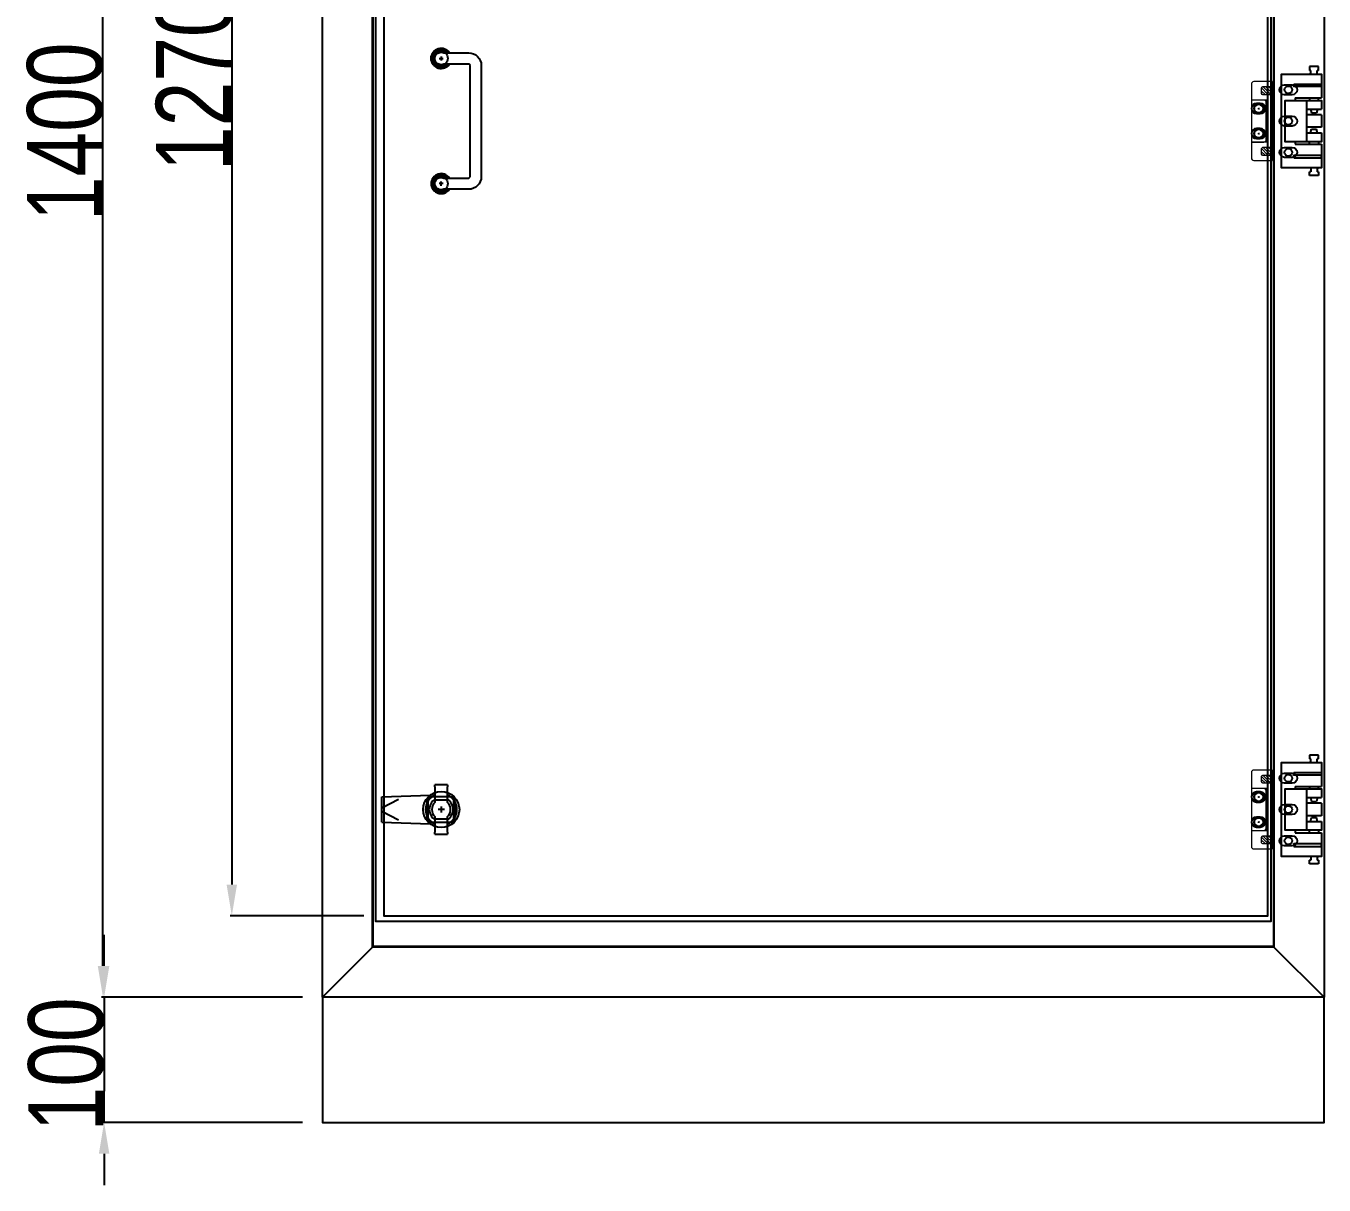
# Model space of a CAD drawing. Header units: inches. Extents: x 21 to 136330, y 8 to 58290.
# Drawn here: x 94029 to 95066, y 29872 to 30798 of the extents above; entities that cross this region are included whole.
import ezdxf

# ---------------------------------------------------------------- set-up
doc = ezdxf.new("R2010")
doc.units = ezdxf.units.IN
doc.header["$MEASUREMENT"] = 0
doc.linetypes.add('HIDDEN2', pattern=[4.7624999999999975, 3.174999999999998, -1.587499999999999])
doc.layers.add('0 TĂNG CỨNG', color=7, linetype='Continuous', lineweight=15)
doc.layers.add('@.0.DM. NÉT CHÍNH', color=7, linetype='Continuous')
doc.layers.add('@.DM. THIẾT BỊ', color=7, linetype='Continuous')
doc.layers.add('@.DM. KÍCH THƯỚC', color=8, linetype='Continuous', transparency=0.2)
doc.layers.add('@.DM. KÍCH THƯỚC @ 1', color=8, linetype='Continuous', transparency=0.2)
doc.styles.add('roman', font='roman.shx', dxfattribs={"width": 0.8})
doc.dimstyles.new('Kích thước Duy Mạnh', dxfattribs={"dimtxt": 30, "dimasz": 25, "dimexe": 1.25, "dimexo": 20, "dimtad": 1, "dimdec": 1, "dimtxsty": 'roman', "dimcen": 2.5, "dimclrd": 8, "dimclre": 8, "dimclrt": 2, "dimadec": 0, "dimazin": 0, "dimtfac": 1, "dimtdec": 1, "dimtix": 1, "dimtmove": 0, "dimatfit": 3, "dimfxl": 1, "dimtfillclr": 1, "dimarcsym": 0})

# ---------------------------------------------------------------- blocks, each defined once
blk = doc.blocks.new('*D1618')
at = {"layer": '@.DM. KÍCH THƯỚC', "color": 8, "lineweight": -2, "transparency": 16777216}
for p, q in [((94299.03305764389, 31357.1630905508), (94192.3092153491, 31357.1630905508)), ((94299.03305764389, 30087.1630905508), (94192.3092153491, 30087.1630905508))]:
    blk.add_line(p, q, dxfattribs=at)
at = {"layer": '@.DM. KÍCH THƯỚC', "lineweight": -2, "transparency": 16777216}
blk.add_line((94193.5592153491, 31332.1630905508), (94193.5592153491, 30112.1630905508), dxfattribs=at)
at = {"layer": '@.DM. KÍCH THƯỚC', "transparency": 16777216}
for points in [[(94189.39254868243, 31332.1630905508), (94197.72588201577, 31332.1630905508), (94193.5592153491, 31357.1630905508)], [(94189.39254868243, 30112.1630905508), (94197.72588201577, 30112.1630905508), (94193.5592153491, 30087.1630905508)]]:
    blk.add_solid(points, dxfattribs=at)
at = {"layer": 'Defpoints', "color": 0, "transparency": 16777216}
for p in [(94319.03305764389, 31357.1630905508), (94193.5592153491, 30087.1630905508), (94319.03305764389, 30087.1630905508)]:
    blk.add_point(p, dxfattribs=at)
at = {"layer": '@.DM. KÍCH THƯỚC', "color": 2, "transparency": 16777216, "insert": (94132.93421534909, 30682.16309055078), "char_height": 60, "attachment_point": 1, "rotation": 90, "style": 'roman'}
blk.add_mtext('1270', dxfattribs=at)
blk = doc.blocks.new('*D1619')
at = {"layer": '@.DM. KÍCH THƯỚC', "lineweight": -2, "transparency": 16777216}
for p, q in [((94091.55883679494, 30047.1630905508), (94091.55883679494, 30072.1630905508)), ((94091.55883679494, 30022.1630905508), (94091.55883679494, 29997.1630905508)), ((94091.55883679494, 29997.1630905508), (94091.55883679494, 29947.1630905508)), ((94091.55883679494, 29922.1630905508), (94091.55883679494, 29947.1630905508)), ((94091.55883679494, 29897.1630905508), (94091.55883679494, 29872.1630905508))]:
    blk.add_line(p, q, dxfattribs=at)
at = {"layer": '@.DM. KÍCH THƯỚC', "color": 8, "lineweight": -2, "transparency": 16777216}
for p, q in [((94246.03305764389, 30022.1630905508), (94090.30883679494, 30022.1630905508)), ((94250.103768322, 29922.1630905508), (94090.30883679494, 29922.1630905508))]:
    blk.add_line(p, q, dxfattribs=at)
at = {"layer": '@.DM. KÍCH THƯỚC', "transparency": 16777216}
for points in [[(94087.39217012827, 30047.1630905508), (94095.72550346161, 30047.1630905508), (94091.55883679494, 30022.1630905508)], [(94087.39217012827, 29897.1630905508), (94095.72550346161, 29897.1630905508), (94091.55883679494, 29922.1630905508)]]:
    blk.add_solid(points, dxfattribs=at)
at = {"layer": 'Defpoints', "color": 0, "transparency": 16777216}
for p in [(94266.03305764389, 30022.1630905508), (94091.55883679494, 29922.1630905508), (94270.103768322, 29922.1630905508)]:
    blk.add_point(p, dxfattribs=at)
at = {"layer": '@.DM. KÍCH THƯỚC', "color": 2, "transparency": 16777216, "insert": (94030.93383679492, 29915.0202334079), "char_height": 60, "attachment_point": 1, "rotation": 90, "style": 'roman'}
blk.add_mtext('100', dxfattribs=at)
blk = doc.blocks.new('*D1623')
at = {"layer": '@.DM. KÍCH THƯỚC', "color": 8, "lineweight": -2, "transparency": 16777216}
for p, q in [((94246.03305764389, 31422.1630905508), (94089.40135917232, 31422.1630905508)), ((94250.03305764389, 30022.1630905508), (94089.40135917232, 30022.1630905508))]:
    blk.add_line(p, q, dxfattribs=at)
at = {"layer": '@.DM. KÍCH THƯỚC', "lineweight": -2, "transparency": 16777216}
blk.add_line((94090.65135917232, 30047.1630905508), (94090.65135917232, 31397.1630905508), dxfattribs=at)
at = {"layer": '@.DM. KÍCH THƯỚC', "transparency": 16777216}
for points in [[(94086.48469250565, 31397.1630905508), (94094.81802583899, 31397.1630905508), (94090.65135917232, 31422.1630905508)], [(94086.48469250565, 30047.1630905508), (94094.81802583899, 30047.1630905508), (94090.65135917232, 30022.1630905508)]]:
    blk.add_solid(points, dxfattribs=at)
at = {"layer": 'Defpoints', "color": 0, "transparency": 16777216}
for p in [(94090.65135917232, 31422.1630905508), (94266.03305764389, 31422.1630905508), (94270.03305764389, 30022.1630905508)]:
    blk.add_point(p, dxfattribs=at)
at = {"layer": '@.DM. KÍCH THƯỚC', "color": 2, "transparency": 16777216, "insert": (94030.0263591723, 30642.16309055078), "char_height": 60, "attachment_point": 1, "rotation": 90, "style": 'roman'}
blk.add_mtext('1400', dxfattribs=at)
blk = doc.blocks.new('*U60')
h = blk.add_hatch()
h.set_pattern_fill('ANGLE', color=140, scale=0.1, style=0)
h.set_pattern_definition([(0, (-14333.92484547246, -6471.276466056303), (0, 0.6985000000000001), [0.508, -0.1905]), (90, (-14333.92484547246, -6471.276466056303), (-0.6985000000000001, 4.277078946022132e-17), [0.508, -0.1905])])
edge = h.paths.add_edge_path()
edge.add_line((6.614378277656897, 112.5000000000023), (3.162277660167774, 112.499999999996))
edge.add_arc((-1.719957509749293e-12, 107.9999999999969), 5.499999999999897, 54.90319877240046, 305.0968012275995)
edge.add_line((3.162277660167774, 103.4999999999978), (6.614378277656897, 103.4999999999914))
edge.add_arc((-8.881784197001252e-16, 107.9999999999969), 7.999999999999283, 34.22886632786327, 325.77113367213667, ccw=False)
h = blk.add_hatch()
h.set_pattern_fill('ANGLE', color=140, scale=0.1, style=0)
h.set_pattern_definition([(0, (-14333.92484547246, -6571.276466056303), (0, 0.6985000000000001), [0.508, -0.1905]), (90, (-14333.92484547246, -6571.276466056303), (-0.6985000000000001, 4.277078946022132e-17), [0.508, -0.1905])])
edge = h.paths.add_edge_path()
edge.add_line((6.614378277658716, 12.50000000000233), (3.162277660169593, 12.49999999999596))
edge.add_arc((6.821210263296962e-13, 7.999999999996874), 5.499999999999561, 54.90319877240542, 305.0968012275946)
edge.add_line((3.162277660169593, 3.499999999997783), (6.614378277658716, 3.499999999991417))
edge.add_arc((2.501110429875553e-12, 7.999999999996874), 7.999999999998719, 34.228866327866115, 325.77113367213394, ccw=False)
at = {"color": 140}
for p, q in [((-1.689759819298388, 107.9999999999969), (1.689759819297933, 107.9999999999969)), ((-1.13686837721616e-12, 109.6897598192959), (-1.13686837721616e-12, 106.3102401806996)), ((1.689759819299752, 7.999999999997783), (-1.68975981929475, 7.999999999997783)), ((2.501110429875553e-12, 6.310240180698713), (2.501110429875553e-12, 9.689759819295034))]:
    blk.add_line(p, q, dxfattribs=at)
for points in [[(6.614378277656897, 112.5000000000023), (3.162277660167774, 112.499999999996, 1.924950591149143), (3.162277660167774, 103.4999999999978), (6.614378277656897, 103.4999999999914, -3.247639617252991)], [(2.179449471769431, 12.49999999999596), (22.00000000000068, 12.49999999999596, 0.414213562373095), (23.00000000000068, 13.49999999999778), (22.99999999999886, 102.4999999999969, 0.4142135623730379), (21.99999999999886, 103.4999999999969), (2.179449471769431, 103.4999999999969, -1.595433215948731), (2.179449471769431, 112.4999999999969), (21.99999999999886, 112.4999999999969, -0.4142135623730893), (31.99999999999886, 102.4999999999969), (32.00000000000068, 13.49999999999596, -0.4142135623729885), (22.00000000000068, 3.499999999995964), (2.179449471769431, 3.499999999995964, -1.595433215947328)]]:
    blk.add_lwpolyline(points, format="xyb", close=True, dxfattribs=at)
for points in [[(-1.000000000001137, 113.408326913193), (-1.000000000001137, 112.898979485563)], [(0.9999999999988631, 112.898979485563), (0.9999999999988631, 113.408326913193)], [(-1.000000000001137, 102.5916730868008), (-1.000000000001137, 103.1010205144308)], [(0.9999999999988631, 103.1010205144308), (0.9999999999988631, 102.5916730868008)], [(-1.000000000001137, 13.40832691319298), (-1.000000000001137, 12.89897948556296)], [(0.9999999999988631, 12.89897948556296), (0.9999999999988631, 13.40832691319298)], [(-1.000000000001137, 2.591673086800768), (-1.000000000001137, 3.101020514430786)], [(0.9999999999988631, 3.101020514430786), (0.9999999999988631, 2.591673086800768)]]:
    blk.add_lwpolyline(points, dxfattribs=at)
for centre, radius, start, end in [((-1.13686837721616e-12, 107.9999999999969), 8, 34.22886632784793, 325.7711336721521), ((-1.13686837721616e-12, 107.9999999999969), 5.5, 54.90319877239938, 305.0968012276006), ((2.501110429875553e-12, 7.999999999997783), 8, 34.22886632780683, 325.7711336721932), ((2.501110429875553e-12, 7.999999999997783), 5.5, 54.90319877237136, 305.0968012276286)]:
    blk.add_arc(centre, radius, start, end, dxfattribs=at)
blk = doc.blocks.new('MS722')
at = {"layer": '@.DM. THIẾT BỊ', "color": 4}
for p, q in [((-5, 37.8176882143016), (-5, 39.5)), ((5, 39.5), (-5, 39.5)), ((-5, 37.8176882143016), (-5, 27.25)), ((5, 39.5), (5, 37.8176882143016)), ((5, 27.25), (5, 37.8176882143016)), ((-5, 27.25), (-5, 25.3401699437527)), ((5, 27.25), (-5, 27.25)), ((5, 25.3401699437527), (5, 27.25)), ((-5, 14.1598300562473), (-5, 12.25)), ((-5, 12.25), (-5, 1.682311785698399)), ((-5, 12.25), (5, 12.25)), ((5, 12.25), (5, 14.1598300562473)), ((5, 1.682311785698399), (5, 12.25)), ((-5, 0), (-5, 1.682311785698399)), ((-5, 0), (5, 0)), ((5, 1.682311785698399), (5, 0))]:
    blk.add_line(p, q, dxfattribs=at)
for radius, start, end in [(12.5, 113.5781784794563, 246.4218215205437), (12.5, 293.5781784794563, 66.4218215205437), (7.499999999999999, 131.8103148933638, 228.1896851066361), (7.5, 311.8103148933638, 48.18968510663615)]:
    blk.add_arc((0, 19.75), radius, start, end, dxfattribs=at)
at = {"layer": '@.DM. THIẾT BỊ', "color": 9}
for start, end in [(121.7568638579268, 238.2431361420731), (301.7568638579268, 58.24313614207315)]:
    blk.add_arc((0, 19.75), 9.5, start, end, dxfattribs=at)
blk = doc.blocks.new('KTRONG')
at = {"layer": '@.DM. THIẾT BỊ', "color": 8}
for p, q in [((-47.49999999988358, 10), (-8.87493965390604, 11.46671034500469)), ((-47.49999999988358, -10), (-47.49999999988358, 10)), ((-47.49999999988358, 1.376220337115228), (-34.11467840371188, 8.14073011756409)), ((-47.49999999988358, -1.376220337115228), (-34.11467840371188, -8.140730117680505)), ((-47.49999999988358, -10), (-8.87493965390604, -11.46671034500469))]:
    blk.add_line(p, q, dxfattribs=at)
at = {"layer": '@.DM. THIẾT BỊ', "color": 1, "ltscale": 10}
blk.add_line((0, 2.5), (0, -2.5), dxfattribs=at)
at = {"layer": '@.DM. THIẾT BỊ', "color": 8}
blk.add_lwpolyline([(10.5, 7.5), (10.5, -7.5, -0.414213562373095), (7.5, -10.5), (-7.5, -10.5, -0.414213562373095), (-10.5, -7.5), (-10.5, 7.5, -0.414213562373095), (-7.5, 10.5), (7.5, 10.5, -0.414213562373095)], format="xyb", close=True, dxfattribs=at)
at = {"layer": '@.DM. THIẾT BỊ', "color": 1, "ltscale": 10}
blk.add_lwpolyline([(2.5, 0), (-2.5, 0)], dxfattribs=at)
at = {"layer": '@.DM. THIẾT BỊ', "color": 8}
blk.add_circle((0, 0), 14.4999999998866, dxfattribs=at)
blk.add_blockref('MS722', (0, -19.75), dxfattribs=at)
blk = doc.blocks.new('BL012-FRONT')
at = {"layer": '0 TĂNG CỨNG'}
h = blk.add_hatch(dxfattribs=at)
h.set_pattern_fill('ANSI31', color=2, scale=0.5, angle=90, style=0)
h.set_pattern_definition([(135, (-85095.06188197459, -23179.31246862375), (-1.122532015133644, -1.122532015133644), [])])
edge = h.paths.add_edge_path()
edge.add_line((-0.3500000000058208, 52.74923828499595), (7.25, 52.74923828499595))
edge.add_line((7.25, 52.74923828499595), (7.25, 58.75076171500405))
edge.add_line((7.25, 58.75076171500405), (-0.3500000000058208, 58.75076171500405))
edge.add_arc((-0.3500000000058208, 57.75076171500405), 1, 90, 180)
edge.add_line((-1.350000000005821, 57.75076171500405), (-1.350000000005821, 53.74923828499595))
edge.add_arc((-0.3500000000058208, 53.74923828499595), 1, 180, 270)
h = blk.add_hatch(dxfattribs=at)
h.set_pattern_fill('ANSI31', color=2, scale=0.5, angle=90, style=0)
h.set_pattern_definition([(135, (-85095.06188197459, -23227.81246862373), (-1.122532015133644, -1.122532015133644), [])])
edge = h.paths.add_edge_path()
edge.add_line((-0.3500000000058208, 4.249238285010506), (7.25, 4.249238285010506))
edge.add_line((7.25, 4.249238285010506), (7.25, 10.2507617150186))
edge.add_line((7.25, 10.2507617150186), (-0.3500000000058208, 10.2507617150186))
edge.add_arc((-0.3500000000058208, 9.250761715018598), 1, 90, 180)
edge.add_line((-1.350000000005821, 9.250761715018598), (-1.350000000005821, 5.249238285010506))
edge.add_arc((-0.3500000000058208, 5.249238285010506), 1, 180, 270)
at = {"color": 2, "linetype": 'HIDDEN2'}
blk.add_line((7.25, 4.250000000014552), (7.25, 10.25000000001455), dxfattribs=at)
at = {"layer": '0 TĂNG CỨNG', "color": 8}
for p, q in [((-4.101008270241437, 41.5), (-2.798991729752743, 41.5)), ((-3.44999999999709, 42.15100827024071), (-3.44999999999709, 40.84899172975929)), ((-4.101008270241437, 21.5), (-2.798991729752743, 21.5)), ((-3.44999999999709, 22.15100827024071), (-3.44999999999709, 20.84899172975929))]:
    blk.add_line(p, q, dxfattribs=at)
at = {"layer": '0 TĂNG CỨNG', "color": 1}
blk.add_lwpolyline([(-9.25, 14.54999999999927), (-9.25, 2, 0.414213562373095), (-7.25, 0), (7.25, 0), (7.25, 63), (-7.25, 63, 0.414213562373095), (-9.25, 61), (-9.25, 48.45000000000073), (2.789921814575791, 48.45000000000073), (2.789921814575791, 14.54999999999927)], format="xyb", close=True, dxfattribs=at)
at = {"layer": '0 TĂNG CỨNG', "color": 2}
for points in [[(-0.3500000000058208, 52.74923828499595), (7.25, 52.74923828499595), (7.25, 58.75076171500405), (-0.3500000000058208, 58.75076171500405, 0.414213562373095), (-1.350000000005821, 57.75076171500405), (-1.350000000005821, 53.74923828499595, 0.414213562373095)], [(-0.3500000000058208, 4.249238285010506), (7.25, 4.249238285010506), (7.25, 10.2507617150186), (-0.3500000000058208, 10.2507617150186, 0.414213562373095), (-1.350000000005821, 9.250761715018598), (-1.350000000005821, 5.249238285010506, 0.414213562373095)]]:
    blk.add_lwpolyline(points, format="xyb", close=True, dxfattribs=at)
at = {"layer": '0 TĂNG CỨNG', "color": 22}
blk.add_lwpolyline([(-9.25, 14.75), (0.5500000000029104, 14.75, 0.414213562373095), (2.55000000000291, 16.75), (2.55000000000291, 46.25, 0.414213562373095), (0.5500000000029104, 48.25), (-9.25, 48.25)], format="xyb", close=True, dxfattribs=at)
at = {"layer": '0 TĂNG CỨNG', "color": 61}
for centre in [(-3.44999999999709, 41.50000000000728), (-3.44999999999709, 21.50000000000728)]:
    blk.add_circle(centre, 4, dxfattribs=at)
at = {"layer": '0 TĂNG CỨNG', "color": 8}
for centre in [(-3.44999999999709, 41.5), (-3.44999999999709, 21.5)]:
    blk.add_circle(centre, 3.19999999999709, dxfattribs=at)
blk = doc.blocks.new('HL011-1-6')
at = {"color": 8}
for p, q in [((29.5, 81), (22.5, 81)), ((22.5, 81), (22.5, 78)), ((23.5, 77.99999999999272), (22.5, 78)), ((23.5, 75), (22.5, 75)), ((23.5, 75), (23.5, 78)), ((29.5, 78), (28.5, 77.99999999999272)), ((28.5, 75), (28.5, 78)), ((28.5, 75), (29.5, 75)), ((29.5, 78), (29.5, 81)), ((11, 56), (11, 54)), ((11, 56), (32, 56)), ((20, 54), (20, 21)), ((22.5, 56), (22.5, 54)), ((29.5, 54), (29.5, 56)), ((20, 47), (32, 47)), ((32, 42.5), (20, 42.5)), ((23.10000000000582, 47), (24, 44)), ((24, 44), (28, 44)), ((28.89999999999418, 47), (28, 44)), ((32, 32.5), (20, 32.5)), ((11.00000000001455, 21), (11.00000000001455, 19)), ((20, 28), (32, 28)), ((22.5, 19), (22.5, 21)), ((23.09999999999127, 28), (24, 31)), ((24, 31), (28, 31)), ((28.90000000000873, 28), (28, 31)), ((29.5, 21), (29.5, 19)), ((11, 19), (32, 19)), ((23.5, 0), (22.5, 0)), ((23.5, 0), (23.5, -3)), ((28.5, 0), (28.5, -3)), ((28.5, 0), (29.5, 0)), ((22.5, -6), (22.5, -3)), ((23.5, -2.999999999992724), (22.5, -3)), ((29.5, -6), (22.5, -6)), ((29.5, -3), (28.5, -2.999999999992724)), ((29.5, -3), (29.5, -6))]:
    blk.add_line(p, q, dxfattribs=at)
for points in [[(32, 19), (32, 0), (0, 0), (0, 75), (32, 75), (32, 56)], [(32, 28), (32, 21), (3, 21), (3, 54), (32, 54), (32, 47)], [(32, 42.5), (32, 32.5)]]:
    blk.add_lwpolyline(points, dxfattribs=at)
for points in [[(10, 67), (32, 67), (32, 65), (10, 65)], [(10, 8), (32, 8), (32, 10), (10, 10)]]:
    blk.add_lwpolyline(points, close=True, dxfattribs=at)
for centre in [(5.5, 62.5), (5.5, 37.5), (5.5, 12.5)]:
    blk.add_circle(centre, 3, dxfattribs=at)

msp = doc.modelspace()

# ---------------------------------------------------------------- linework, layer by layer
for points in [[(95040.53305764386, 30743.16309055078), (95034.53305764386, 30743.16309055078, -0.9999999999999999), (95034.53305764386, 30751.16309055078), (95040.53305764386, 30751.16309055078, -0.9999999999999999)], [(95012.03305764386, 30728.16309055077), (95015.03305764386, 30728.16309055077, 0.9999999999999999), (95015.03305764386, 30736.16309055077), (95012.03305764386, 30736.16309055077, 0.9999999999999999)], [(95040.53305764386, 30718.16309055078), (95034.53305764386, 30718.16309055078, -0.9999999999999999), (95034.53305764386, 30726.16309055078), (95040.53305764386, 30726.16309055078, -0.9999999999999999)], [(95012.03305764386, 30708.16309055078), (95015.03305764386, 30708.16309055078, 0.9999999999999999), (95015.03305764386, 30716.16309055078), (95012.03305764386, 30716.16309055078, 0.9999999999999999)], [(95040.53305764386, 30693.16309055078), (95034.53305764386, 30693.16309055078, -0.9999999999999999), (95034.53305764386, 30701.16309055078), (95040.53305764386, 30701.16309055078, -0.9999999999999999)], [(95040.53305764386, 30193.16309055078), (95034.53305764386, 30193.16309055078, -0.9999999999999999), (95034.53305764386, 30201.16309055078), (95040.53305764386, 30201.16309055078, -0.9999999999999999)], [(95012.03305764386, 30178.16309055077), (95015.03305764386, 30178.16309055077, 0.9999999999999999), (95015.03305764386, 30186.16309055077), (95012.03305764386, 30186.16309055077, 0.9999999999999999)], [(95040.53305764386, 30168.16309055078), (95034.53305764386, 30168.16309055078, -0.9999999999999999), (95034.53305764386, 30176.16309055078), (95040.53305764386, 30176.16309055078, -0.9999999999999999)], [(95012.03305764386, 30158.16309055076), (95015.03305764386, 30158.16309055076, 0.9999999999999999), (95015.03305764386, 30166.16309055076), (95012.03305764386, 30166.16309055076, 0.9999999999999999)], [(95040.53305764386, 30143.16309055078), (95034.53305764386, 30143.16309055078, -0.9999999999999999), (95034.53305764386, 30151.16309055078), (95040.53305764386, 30151.16309055078, -0.9999999999999999)]]:
    msp.add_lwpolyline(points, format="xyb", close=True)
at = {"layer": '@.0.DM. NÉT CHÍNH', "color": 0}
for p, q in [((94306.03305764386, 30062.16309055078), (94266.03305764386, 30022.16309055078)), ((95026.03305764386, 30062.16309055078), (95066.03305764386, 30022.16309055078))]:
    msp.add_line(p, q, dxfattribs=at)
for points in [[(94266.03305764386, 31422.16309055078), (95066.03305764386, 31422.16309055078), (95066.03305764386, 30022.16309055078), (94266.03305764386, 30022.16309055078)], [(94306.03305764386, 31382.16309055078), (95026.03305764386, 31382.16309055078), (95026.03305764386, 30062.16309055078), (94306.03305764386, 30062.16309055078)], [(94306.53305764386, 31381.66309055078), (95025.53305764386, 31381.66309055078), (95025.53305764386, 30062.66309055078), (94306.53305764386, 30062.66309055078)], [(94308.53305764386, 31361.66309055078), (95023.53305764386, 31361.66309055078), (95023.53305764386, 30082.6630905508), (94308.53305764386, 30082.66309055078)], [(95066.03305764386, 30022.16309055078), (94266.03305764386, 30022.16309055078), (94266.03305764386, 29922.16309055078), (95066.03305764386, 29922.16309055078)]]:
    msp.add_lwpolyline(points, close=True, dxfattribs=at)
at = {"layer": '@.0.DM. NÉT CHÍNH', "color": 6}
msp.add_lwpolyline([(95021.03305764386, 31357.16309055078), (94315.03305764386, 31357.16309055078), (94315.03305764386, 30087.16309055078), (95021.03305764386, 30087.16309055078)], close=True, dxfattribs=at)
at = {"layer": '@.0.DM. NÉT CHÍNH', "color": 0}
for points in [[(95040.53305764386, 30743.16309055078), (95034.53305764386, 30743.16309055078, -0.9999999999999999), (95034.53305764386, 30751.16309055078), (95040.53305764386, 30751.16309055078, -0.9999999999999999)], [(95012.03305764386, 30728.16309055078), (95014.03305764386, 30728.16309055078, 0.9999999999999999), (95014.03305764386, 30736.16309055078), (95012.03305764386, 30736.16309055078, 0.9999999999999999)], [(95040.53305764386, 30718.16309055078), (95034.53305764386, 30718.16309055078, -0.9999999999999999), (95034.53305764386, 30726.16309055078), (95040.53305764386, 30726.16309055078, -0.9999999999999999)], [(95012.03305764386, 30708.16309055081), (95014.03305764386, 30708.16309055081, 0.9999999999999999), (95014.03305764386, 30716.16309055081), (95012.03305764386, 30716.16309055081, 0.9999999999999999)], [(95040.53305764386, 30693.16309055078), (95034.53305764386, 30693.16309055078, -0.9999999999999999), (95034.53305764386, 30701.16309055078), (95040.53305764386, 30701.16309055078, -0.9999999999999999)], [(95040.53305764386, 30193.16309055078), (95034.53305764386, 30193.16309055078, -0.9999999999999999), (95034.53305764386, 30201.16309055078), (95040.53305764386, 30201.16309055078, -0.9999999999999999)], [(95012.03305764386, 30178.16309055077), (95014.03305764386, 30178.16309055077, 0.9999999999999999), (95014.03305764386, 30186.16309055077), (95012.03305764386, 30186.16309055077, 0.9999999999999999)], [(94367.53305764386, 30161.66309055078), (94352.53305764386, 30161.66309055078, -0.414213562373095), (94349.53305764386, 30164.66309055078), (94349.53305764386, 30179.66309055078, -0.414213562373095), (94352.53305764386, 30182.66309055078), (94367.53305764386, 30182.66309055078, -0.414213562373095), (94370.53305764386, 30179.66309055078), (94370.53305764386, 30164.66309055078, -0.414213562373095)], [(95040.53305764386, 30168.16309055078), (95034.53305764386, 30168.16309055078, -0.9999999999999999), (95034.53305764386, 30176.16309055078), (95040.53305764386, 30176.16309055078, -0.9999999999999999)], [(95012.03305764386, 30158.16309055078), (95014.03305764386, 30158.16309055078, 0.9999999999999999), (95014.03305764386, 30166.16309055078), (95012.03305764386, 30166.16309055078, 0.9999999999999999)], [(95040.53305764386, 30143.16309055078), (95034.53305764386, 30143.16309055078, -0.9999999999999999), (95034.53305764386, 30151.16309055078), (95040.53305764386, 30151.16309055078, -0.9999999999999999)]]:
    msp.add_lwpolyline(points, format="xyb", close=True, dxfattribs=at)
for centre in [(94360.03305764386, 30772.16309055078), (94360.03305764386, 30672.16309055078)]:
    msp.add_circle(centre, 5.999999999999993, dxfattribs=at)

# ---------------------------------------------------------------- block references
for name, p in [('*U60', (94360.83305764385, 30664.16309055077)), ('KTRONG', (94360.83305764385, 30172.16309055076))]:
    msp.add_blockref(name, p)
at = {"color": 7}
for p in [(95032.03305764386, 30684.66309055078), (95032.03305764386, 30134.66309055078)]:
    msp.add_blockref('HL011-1-6', p, dxfattribs=at)
at = {"color": 2}
for p in [(95017.28305764386, 30690.66309055077), (95017.28305764386, 30140.66309055077)]:
    msp.add_blockref('BL012-FRONT', p, dxfattribs=at)

# ---------------------------------------------------------------- dimensions: what is measured, and where the dimension line sits
at = {"layer": '@.DM. KÍCH THƯỚC @ 1'}
for base, p1, p2, angle, picture, middle in [((94090.65135917232, 31422.1630905508), (94270.03305764386, 30022.16309055078), (94266.03305764386, 31422.16309055078), 270, '*D1623', (94090.6513591723, 30722.16309055078)), ((94193.5592153491, 30087.1630905508), (94319.03305764386, 31357.16309055078), (94319.03305764386, 30087.16309055078), 270, '*D1618', (94193.55921534909, 30762.16309055078)), ((94091.55883679494, 29922.1630905508), (94266.03305764386, 30022.16309055078), (94270.10376832198, 29922.16309055078), 90, '*D1619', (94091.55883679492, 29972.16309055076))]:
    dim = msp.add_linear_dim(base=base, p1=p1, p2=p2, angle=angle, dimstyle='Kích thước Duy Mạnh', override={"dimscale": 1, "dimtxt": 60, "dimdec": 0, "dimclrd": 256, "dimtdec": 0, "dimtix": 1, "dimtofl": 0, "dimtmove": 0, "dimatfit": 1}, dxfattribs=at)
    dim.commit()
    dim.dimension.update_dxf_attribs({"geometry": picture, "text_midpoint": middle, "dimtype": 128})

doc.saveas('drawing.dxf')
